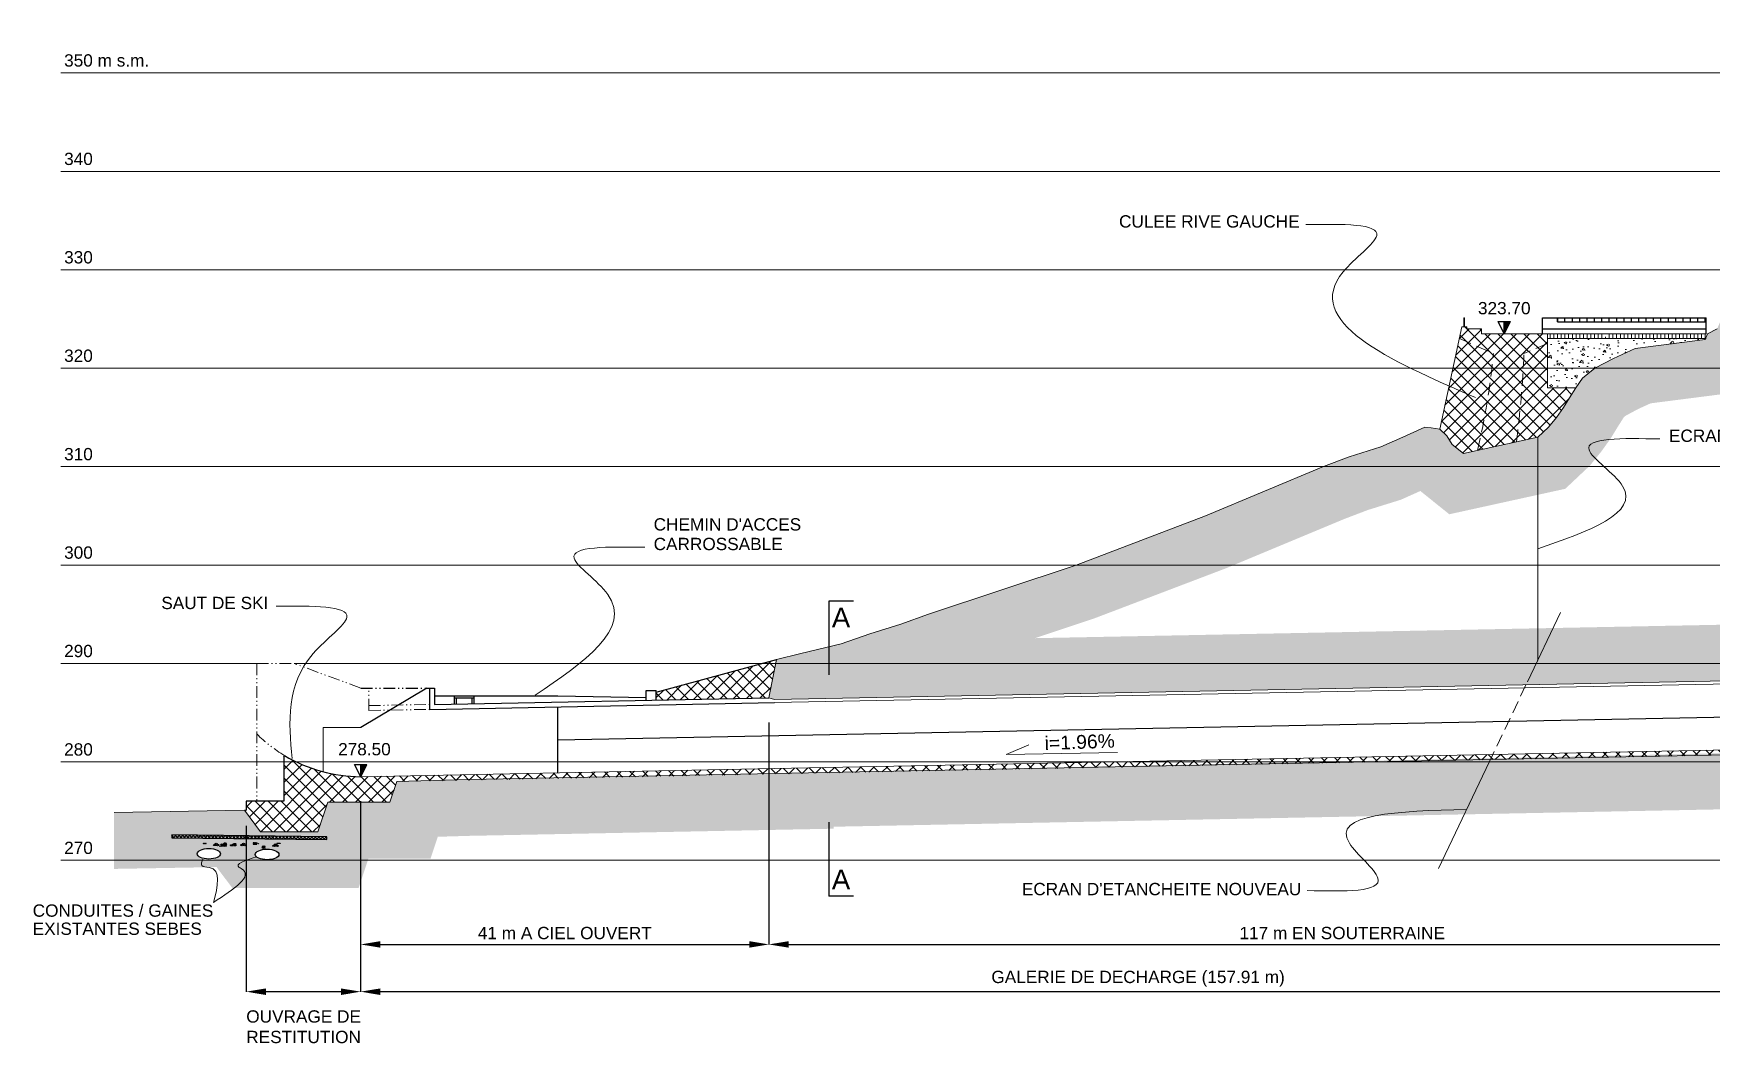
# Model space of a CAD drawing. Extents: x 63271 to 63622, y 108539 to 108756.
# Drawn here: x 63281.8 to 63452.2, y 108651.9 to 108755.7 of the extents above; entities that cross this region are included whole.
import ezdxf
from ezdxf.enums import TextEntityAlignment as Align

# ---------------------------------------------------------------- set-up
doc = ezdxf.new("R2010")
doc.units = 0
doc.header["$MEASUREMENT"] = 0
doc.header["$PDMODE"] = 3
for name, pattern in [('ACAD_ISO12W100', [21, 12, -3, 0, -3, 0, -3]), ('NASCOSTA', [9.525, 6.35, -3.175]), ('TRATTEGGIATA2', [0.375, 0.25, -0.125])]:
    doc.linetypes.add(name, pattern=pattern)
for name, color, linetype in [('Conduite 1000', 170, 'Continuous'), ('coordinate', 2, 'Continuous'), ('DIME', 6, 'Continuous'), ('LIN010CO', 2, 'Continuous'), ('LIN018CO', 6, 'Continuous'), ('LIN018TR', 6, 'NASCOSTA'), ('LIN025CO', 7, 'Continuous'), ('LIN035CO', 1, 'Continuous'), ('LIN050CO', 3, 'Continuous'), ('LIN07CO', 4, 'Continuous'), ('sezioni', 6, 'Continuous'), ('TEXT035', 1, 'Continuous'), ('TEXT050', 3, 'Continuous')]:
    doc.layers.add(name, color=color, linetype=linetype)
doc.styles.add('ARIAL', font='arial.ttf')
doc.linetypes.add('ROCCIA', pattern='A,0.25,[130,BERETTA.shx,S=0.1,R=0,X=0,Y=0],-0.2,0.25', length=0.7)
doc.dimstyles.new('500', dxfattribs={"dimscale": 5, "dimtxt": 0.25, "dimasz": 0.2, "dimexe": 0, "dimexo": 0.5, "dimgap": 0.1, "dimtad": 1, "dimzin": 0, "dimdsep": 46, "dimtxsty": 'ARIAL', "dimblk1": 'LINE', "dimblk2": 'LINE', "dimsah": 1, "dimcen": 2.5, "dimclrd": 256, "dimclre": 256, "dimclrt": 1, "dimadec": 0, "dimazin": 0, "dimtfac": 1, "dimtmove": 2, "dimatfit": 3, "dimldrblk": 'LINE', "dimfxl": 1, "dimtvp": 1, "dimtolj": 1, "dimtzin": 0, "dimarcsym": 0})

# ---------------------------------------------------------------- blocks, each defined once
blk = doc.blocks.new('*D13')
at = {"layer": 'Defpoints', "color": 0, "linetype": 'Continuous', "lineweight": 0, "transparency": 16777216}
for p in [(63472.92, 108683.34), (63315.05, 108680.24), (63315.05, 108658.4)]:
    blk.add_point(p, dxfattribs=at)
at = {"layer": 'sezioni', "linetype": 'Continuous', "lineweight": -2, "transparency": 16777216}
for p, q in [((63472.92, 108680.84), (63472.92, 108658.4)), ((63315.05, 108677.74), (63315.05, 108658.4)), ((63470.92, 108658.4), (63317.05, 108658.4))]:
    blk.add_line(p, q, dxfattribs=at)
at = {"layer": 'sezioni', "linetype": 'Continuous', "lineweight": 0, "transparency": 16777216}
for points in [[(63317.05, 108658.73), (63317.05, 108658.06), (63315.05, 108658.4)], [(63470.92, 108658.73), (63470.92, 108658.06), (63472.92, 108658.4)]]:
    blk.add_solid(points, dxfattribs=at)
at = {"layer": 'sezioni', "color": 1, "linetype": 'Continuous', "lineweight": 0, "transparency": 16777216, "insert": (63393.98, 108659.71), "char_height": 1.25, "attachment_point": 5, "style": 'ARIAL'}
blk.add_mtext('\\A1;GALERIE DE DECHARGE (157.91 m)', dxfattribs=at)
blk = doc.blocks.new('LINE')
for p, q in [((-1.6, 0), (0.45, 0)), ((0, 0.45), (0, -0.45))]:
    blk.add_line(p, q)
at = {"color": 3}
blk.add_line((-0.318, -0.318), (0.318, 0.318), dxfattribs=at)
blk = doc.blocks.new('*D14')
at = {"layer": 'Defpoints', "color": 0, "linetype": 'Continuous', "lineweight": 0, "transparency": 16777216}
for p in [(63315.05, 108680.24), (63303.44, 108677.74), (63303.44, 108658.4)]:
    blk.add_point(p, dxfattribs=at)
at = {"layer": 'sezioni', "linetype": 'Continuous', "lineweight": -2, "transparency": 16777216}
for p, q in [((63315.05, 108677.74), (63315.05, 108658.4)), ((63303.44, 108675.24), (63303.44, 108658.4)), ((63313.05, 108658.4), (63305.44, 108658.4))]:
    blk.add_line(p, q, dxfattribs=at)
at = {"layer": 'sezioni', "linetype": 'Continuous', "lineweight": 0, "transparency": 16777216}
for points in [[(63305.44, 108658.73), (63305.44, 108658.06), (63303.44, 108658.4)], [(63313.05, 108658.73), (63313.05, 108658.06), (63315.05, 108658.4)]]:
    blk.add_solid(points, dxfattribs=at)
at = {"layer": 'sezioni', "color": 1, "linetype": 'Continuous', "lineweight": 0, "transparency": 16777216, "insert": (63309.26, 108654.83), "char_height": 1.25, "attachment_point": 5, "style": 'ARIAL'}
blk.add_mtext('\\A1;OUVRAGE DE\\PRESTITUTION', dxfattribs=at)
blk = doc.blocks.new('SEZ4')
at = {"layer": 'LIN07CO'}
for p in [(0, 0), (0.5, -1.5)]:
    blk.add_line(p, (0, -1.5), dxfattribs=at)
at = {"layer": 'TEXT050', "style": 'ARIAL'}
blk.add_attdef('NOME_SEZIONE', text='', height=0.4, dxfattribs=at).set_placement((0.25, -1.162), align=Align.MIDDLE)
blk = doc.blocks.new('SEZ3')
at = {"layer": 'LIN07CO'}
for p, q in [((0, 1.5), (0, 0)), ((0.5, 1.5), (0, 1.5))]:
    blk.add_line(p, q, dxfattribs=at)
at = {"layer": 'TEXT050', "style": 'ARIAL'}
blk.add_attdef('NOME_SEZIONE', text='', height=0.4, dxfattribs=at).set_placement((0.25, 1.167), align=Align.MIDDLE)
blk = doc.blocks.new('LIVELLI1')
at = {"layer": 'LIN018CO'}
blk.add_solid([(0, 0.25), (0, 0), (0.125, 0.25)], dxfattribs=at)
at = {"layer": 'LIN035CO'}
for p, q in [((-0.125, 0.25), (0.125, 0.25)), ((0, 0), (-0.125, 0.25)), ((0, 0), (0, 0.25)), ((0, 0), (0.125, 0.25))]:
    blk.add_line(p, q, dxfattribs=at)
at = {"layer": 'TEXT035', "style": 'ARIAL'}
blk.add_attdef('VALORE', text='', height=0.25, dxfattribs=at).set_placement((0, 0.395), align=Align.CENTER)
blk = doc.blocks.new('*D47')
at = {"layer": 'Defpoints', "color": 0, "linetype": 'Continuous', "lineweight": 0, "transparency": 16777216}
for p in [(63356.5, 108688.26), (63315.05, 108680.24), (63356.5, 108663.2)]:
    blk.add_point(p, dxfattribs=at)
at = {"layer": 'sezioni', "linetype": 'Continuous', "lineweight": -2, "transparency": 16777216}
for p, q in [((63356.5, 108685.76), (63356.5, 108663.2)), ((63315.05, 108677.74), (63315.05, 108663.2)), ((63317.05, 108663.2), (63354.5, 108663.2))]:
    blk.add_line(p, q, dxfattribs=at)
at = {"layer": 'sezioni', "linetype": 'Continuous', "lineweight": 0, "transparency": 16777216}
for points in [[(63317.05, 108663.53), (63317.05, 108662.87), (63315.05, 108663.2)], [(63354.5, 108663.53), (63354.5, 108662.87), (63356.5, 108663.2)]]:
    blk.add_solid(points, dxfattribs=at)
at = {"layer": 'sezioni', "color": 1, "linetype": 'Continuous', "lineweight": 0, "transparency": 16777216, "insert": (63335.78, 108664.35), "char_height": 1.25, "attachment_point": 5, "style": 'ARIAL'}
blk.add_mtext('\\A1;41 m A CIEL OUVERT', dxfattribs=at)
blk = doc.blocks.new('*D48')
at = {"layer": 'Defpoints', "color": 0, "linetype": 'Continuous', "lineweight": 0, "transparency": 16777216}
for p in [(63356.5, 108688.26), (63472.92, 108663.2), (63472.92, 108658.4)]:
    blk.add_point(p, dxfattribs=at)
at = {"layer": 'sezioni', "linetype": 'Continuous', "lineweight": -2, "transparency": 16777216}
for p, q in [((63356.5, 108685.76), (63356.5, 108663.2)), ((63358.5, 108663.2), (63470.92, 108663.2)), ((63472.92, 108660.9), (63472.92, 108663.2))]:
    blk.add_line(p, q, dxfattribs=at)
at = {"layer": 'sezioni', "linetype": 'Continuous', "lineweight": 0, "transparency": 16777216}
for points in [[(63358.5, 108663.53), (63358.5, 108662.87), (63356.5, 108663.2)], [(63470.92, 108663.53), (63470.92, 108662.87), (63472.92, 108663.2)]]:
    blk.add_solid(points, dxfattribs=at)
at = {"layer": 'sezioni', "color": 1, "linetype": 'Continuous', "lineweight": 0, "transparency": 16777216, "insert": (63414.71, 108664.35), "char_height": 1.25, "attachment_point": 5, "style": 'ARIAL'}
blk.add_mtext('\\A1;117 m EN SOUTERRAINE', dxfattribs=at)

msp = doc.modelspace()

# ---------------------------------------------------------------- hatches: boundary and pattern name
at = {"layer": 'DIME', "linetype": 'Continuous', "lineweight": 0}
h = msp.add_hatch(dxfattribs=at)
h.set_pattern_fill('ANSI31', color=256, scale=3, angle=45, style=0)
h.set_pattern_definition([(90, (62967.07136, 108556.53825), (-0.375, -6e-17), [])])
h.paths.add_polyline_path([(63451.66941, 108725.2435), (63441.62333, 108725.2435), (63441.62333, 108724.9435), (63441.20884, 108724.9435), (63441.20884, 108725.2435), (63435.55353, 108725.2435), (63435.55353, 108724.7435), (63451.66941, 108724.7435)])
at = {"layer": 'LIN010CO', "linetype": 'Continuous', "lineweight": 0}
h = msp.add_hatch(dxfattribs=at)
h.set_pattern_fill('AR-CONC', color=256, scale=0.6, style=0)
h.set_pattern_definition([(50, (0, 0), (4.3035611, -0.37651281), [0.45, -4.95]), (355, (0, 0), (-0.832508, 4.5131528), [0.36, -3.96]), (100.4514, (0.3586, -0.0314), (3.47105629, 4.13663725), [0.38244114, -4.20685267]), (46.1842, (0, 1.2), (6.4034463, -0.99311409), [0.675, -7.425]), (96.6356, (0.5336, 1.117), (5.60797623, 5.84470723), [0.57366173, -6.310278]), (351.1842, (0, 1.2), (5.60797167, 5.8447116), [0.54, -5.94]), (21, (0.6, 0.9), (3.58144231, -2.41571334), [0.45, -4.95]), (326, (0.6, 0.9), (1.45989199, 4.35090027), [0.36, -3.96]), (71.4514, (0.8985, 0.6987), (5.04133577, 1.93518298), [0.38244114, -4.20685267]), (37.5, (0, 0), (0.072959132, 1.997363123), [0, -3.912, 0, -4.02, 0, -3.975]), (7.5, (0, 0), (1.578417225, 2.36647027), [0, -2.292, 0, -3.822, 0, -1.515]), (327.5, (-1.338, 0), (3.202934617, -0.13532923), [0, -1.5, 0, -4.68, 0, -6.21]), (317.5, (-1.938, 0), (3.499117016, 0.600629894), [0, -1.95, 0, -3.108, 0, -4.41])])
edge = h.paths.add_edge_path(flags=16)
edge.add_line((63581.62375, 108730.58752), (63582.17831, 108728.03779))
edge.add_line((63582.17831, 108728.03779), (63578.32291, 108725.31956))
edge.add_line((63578.32291, 108725.31956), (63512.43237, 108721.66922))
edge.add_line((63512.43237, 108721.66922), (63512.43237, 108724.97339))
edge.add_line((63512.43237, 108724.97339), (63490.07911, 108724.97339))
edge.add_line((63490.07911, 108724.97339), (63473.51077, 108696.27619))
edge.add_arc((63472.64759, 108696.77455), 0.99672, 315.3816634, 330, ccw=False)
edge.add_line((63473.35705, 108696.07448), (63383.50521, 108694.31338))
edge.add_line((63383.50521, 108694.31338), (63389.60609, 108696.34972))
edge.add_line((63389.60609, 108696.34972), (63402.93126, 108701.42405))
edge.add_line((63402.93126, 108701.42405), (63414.92328, 108706.42488))
edge.add_line((63414.92328, 108706.42488), (63417.29421, 108707.32982))
edge.add_line((63417.29421, 108707.32982), (63420.66018, 108708.37841))
edge.add_line((63420.66018, 108708.37841), (63422.6409, 108709.26662))
edge.add_line((63422.6409, 108709.26662), (63425.57762, 108706.9026))
edge.add_line((63425.57762, 108706.9026), (63437.35658, 108709.49087))
edge.add_line((63437.35658, 108709.49087), (63439.84815, 108711.84142))
edge.add_line((63439.84815, 108711.84142), (63441.00183, 108713.2657))
edge.add_line((63441.00183, 108713.2657), (63441.94453, 108714.57501))
edge.add_line((63441.94453, 108714.57501), (63442.64678, 108715.72624))
edge.add_line((63442.64678, 108715.72624), (63443.20132, 108716.60647))
edge.add_line((63443.20132, 108716.60647), (63443.32118, 108716.78274))
edge.add_line((63443.32118, 108716.78274), (63443.50582, 108716.92698))
edge.add_line((63443.50582, 108716.92698), (63444.77739, 108717.60697))
edge.add_line((63444.77739, 108717.60697), (63446.02347, 108718.17337))
edge.add_line((63446.02347, 108718.17337), (63455.57371, 108719.39626))
edge.add_line((63455.57371, 108719.39626), (63456.29471, 108721.12308))
edge.add_line((63456.29471, 108721.12308), (63457.20038, 108721.59478))
edge.add_line((63457.20038, 108721.59478), (63458.43083, 108724.39125))
edge.add_line((63458.43083, 108724.39125), (63458.98951, 108724.63415))
edge.add_line((63458.98951, 108724.63415), (63460.79228, 108725.70088))
edge.add_line((63460.79228, 108725.70088), (63462.59166, 108726.58293))
edge.add_line((63462.59166, 108726.58293), (63473.51574, 108731.7358))
edge.add_line((63473.51574, 108731.7358), (63481.36271, 108736.88473))
edge.add_line((63481.36271, 108736.88473), (63489.63709, 108741.79242))
edge.add_line((63489.63709, 108741.79242), (63493.76551, 108744.14257))
edge.add_line((63493.76551, 108744.14257), (63504.75548, 108745.06223))
edge.add_line((63504.75548, 108745.06223), (63510.47167, 108746.14896))
edge.add_line((63510.47167, 108746.14896), (63514.78117, 108747.22904))
edge.add_line((63514.78117, 108747.22904), (63517.98935, 108748.23159))
edge.add_line((63517.98935, 108748.23159), (63521.5515, 108749.13569))
edge.add_line((63521.5515, 108749.13569), (63526.63705, 108749.99184))
edge.add_line((63526.63705, 108749.99184), (63544.23818, 108749.05561))
edge.add_line((63544.23818, 108749.05561), (63547.47005, 108748.22693))
edge.add_line((63547.47005, 108748.22693), (63553.56016, 108746.38702))
edge.add_line((63553.56016, 108746.38702), (63563.46368, 108741.67554))
edge.add_line((63563.46368, 108741.67554), (63571.7362, 108736.85473))
edge.add_line((63571.7362, 108736.85473), (63579.50624, 108731.89301))
edge.add_line((63579.50624, 108731.89301), (63581.62375, 108730.58752))
edge = h.paths.add_edge_path()
edge.add_line((63357.27521, 108692.13547), (63359.74988, 108692.7435))
edge.add_line((63359.74988, 108692.7435), (63363.84988, 108693.7435))
edge.add_line((63363.84988, 108693.7435), (63366.75988, 108694.7435))
edge.add_line((63366.75988, 108694.7435), (63369.88988, 108695.7435))
edge.add_line((63369.88988, 108695.7435), (63372.69988, 108696.7435))
edge.add_line((63372.69988, 108696.7435), (63387.67988, 108701.7435))
edge.add_line((63387.67988, 108701.7435), (63400.80988, 108706.7435))
edge.add_line((63400.80988, 108706.7435), (63412.79988, 108711.7435))
edge.add_line((63412.79988, 108711.7435), (63415.41988, 108712.7435))
edge.add_line((63415.41988, 108712.7435), (63418.62988, 108713.7435))
edge.add_line((63418.62988, 108713.7435), (63420.85988, 108714.7435))
edge.add_line((63420.85988, 108714.7435), (63423.08988, 108715.7435))
edge.add_line((63423.08988, 108715.7435), (63423.7433, 108715.67625))
edge.add_line((63423.7433, 108715.67625), (63424.60723, 108715.5388))
edge.add_line((63424.60723, 108715.5388), (63425.33372, 108714.87123))
edge.add_line((63425.33372, 108714.87123), (63425.88349, 108714.00731))
edge.add_line((63425.88349, 108714.00731), (63427.02988, 108713.08448))
edge.add_line((63427.02988, 108713.08448), (63434.57988, 108714.7435))
edge.add_line((63434.57988, 108714.7435), (63435.63988, 108715.7435))
edge.add_line((63435.63988, 108715.7435), (63436.44988, 108716.7435))
edge.add_line((63436.44988, 108716.7435), (63437.16988, 108717.7435))
edge.add_line((63437.16988, 108717.7435), (63437.77988, 108718.7435))
edge.add_line((63437.77988, 108718.7435), (63438.40988, 108719.7435))
edge.add_line((63438.40988, 108719.7435), (63439.08988, 108720.7435))
edge.add_line((63439.08988, 108720.7435), (63440.36988, 108721.7435))
edge.add_line((63440.36988, 108721.7435), (63442.23988, 108722.7435))
edge.add_line((63442.23988, 108722.7435), (63444.43988, 108723.7435))
edge.add_line((63444.43988, 108723.7435), (63451.56449, 108724.65579))
edge.add_line((63451.56449, 108724.65579), (63451.80988, 108725.2435))
edge.add_line((63451.80988, 108725.2435), (63452.76988, 108725.7435))
edge.add_line((63452.76988, 108725.7435), (63453.20988, 108726.7435))
edge.add_line((63453.20988, 108726.7435), (63453.63988, 108727.7435))
edge.add_line((63453.63988, 108727.7435), (63454.07988, 108728.7435))
edge.add_line((63454.07988, 108728.7435), (63456.37988, 108729.7435))
edge.add_line((63456.37988, 108729.7435), (63458.06988, 108730.7435))
edge.add_line((63458.06988, 108730.7435), (63460.10988, 108731.7435))
edge.add_line((63460.10988, 108731.7435), (63470.70988, 108736.7435))
edge.add_line((63470.70988, 108736.7435), (63478.32988, 108741.7435))
edge.add_line((63478.32988, 108741.7435), (63486.75988, 108746.7435))
edge.add_line((63486.75988, 108746.7435), (63492.02988, 108749.7435))
edge.add_line((63492.02988, 108749.7435), (63503.97988, 108750.7435))
edge.add_line((63503.97988, 108750.7435), (63509.23988, 108751.7435))
edge.add_line((63509.23988, 108751.7435), (63513.22988, 108752.7435))
edge.add_line((63513.22988, 108752.7435), (63516.42988, 108753.7435))
edge.add_line((63516.42988, 108753.7435), (63520.36988, 108754.7435))
edge.add_line((63520.36988, 108754.7435), (63526.30988, 108755.7435))
edge.add_line((63526.30988, 108755.7435), (63545.10988, 108754.7435))
edge.add_line((63545.10988, 108754.7435), (63549.00988, 108753.7435))
edge.add_line((63549.00988, 108753.7435), (63555.62988, 108751.7435))
edge.add_line((63555.62988, 108751.7435), (63566.13988, 108746.7435))
edge.add_line((63566.13988, 108746.7435), (63574.71988, 108741.7435))
edge.add_line((63574.71988, 108741.7435), (63582.54988, 108736.7435))
edge.add_line((63582.54988, 108736.7435), (63586.70157, 108734.18388))
edge.add_line((63586.70157, 108734.18388), (63587.66735, 108729.7435))
edge.add_line((63587.66735, 108729.7435), (63589.82735, 108729.7435))
edge.add_line((63589.82735, 108729.7435), (63590.45053, 108726.86381))
edge.add_line((63590.45053, 108726.86381), (63580.27988, 108719.69304))
edge.add_line((63580.27988, 108719.69304), (63506.70622, 108715.61706))
edge.add_line((63506.70622, 108715.61706), (63506.70622, 108719.24724))
edge.add_line((63506.70622, 108719.24724), (63493.3851, 108719.24724))
edge.add_line((63493.3851, 108719.24724), (63478.46976, 108693.41311))
edge.add_arc((63472.64759, 108696.77455), 6.72287, 271.1457628, 330, ccw=False)
edge.add_line((63472.78202, 108690.05302), (63472.77636, 108690.33584))
edge.add_line((63472.77636, 108690.33584), (63357.05354, 108688.06767))
edge.add_line((63357.05354, 108688.06767), (63356.49949, 108688.25685))
edge.add_line((63356.49949, 108688.25685), (63357.27521, 108692.13547))
at = {"layer": 'LIN010CO', "lineweight": 0}
h = msp.add_hatch(dxfattribs=at)
h.set_pattern_fill('ANSI37', color=256, scale=7.5, angle=270, style=0)
h.paths.add_polyline_path([(63435.55353, 108724.2435), (63433.15367, 108723.2435, -0.024032044), (63432.38598, 108714.26142), (63434.57988, 108714.7435), (63435.63988, 108715.7435), (63436.44988, 108716.7435), (63437.16988, 108717.7435), (63437.77988, 108718.7435), (63438.40988, 108719.7435), (63435.55353, 108719.7435)])
h.paths.add_polyline_path([(63433.15367, 108723.2435), (63435.55353, 108724.2435), (63435.55353, 108725.2435), (63428.86002, 108725.2435), (63428.86002, 108725.7435), (63427.36002, 108725.7435), (63427.36002, 108725.9435), (63426.86002, 108725.9435), (63426.60058, 108724.74525), (63430.05379, 108723.2435, -0.035672971), (63428.44442, 108713.39531), (63432.38598, 108714.26142, 0.024032044)])
h.paths.add_polyline_path([(63430.05379, 108723.2435), (63426.60058, 108724.74525), (63424.60723, 108715.5388), (63425.33372, 108714.87123), (63425.88349, 108714.00731), (63427.02988, 108713.08448), (63428.44442, 108713.39531, 0.035672971)])
at = {"layer": 'LIN010CO', "linetype": 'Continuous', "lineweight": 0}
h = msp.add_hatch(dxfattribs=at)
h.set_pattern_fill('AR-CONC', color=256, scale=0.6, style=0)
h.set_pattern_definition([(50, (0, 0), (4.3035611, -0.37651281), [0.45, -4.95]), (355, (0, 0), (-0.832508, 4.5131528), [0.36, -3.96]), (100.4514, (0.3586, -0.0314), (3.47105629, 4.13663725), [0.38244114, -4.20685267]), (46.1842, (0, 1.2), (6.4034463, -0.99311409), [0.675, -7.425]), (96.6356, (0.5336, 1.117), (5.60797623, 5.84470723), [0.57366173, -6.310278]), (351.1842, (0, 1.2), (5.60797167, 5.8447116), [0.54, -5.94]), (21, (0.6, 0.9), (3.58144231, -2.41571334), [0.45, -4.95]), (326, (0.6, 0.9), (1.45989199, 4.35090027), [0.36, -3.96]), (71.4514, (0.8985, 0.6987), (5.04133577, 1.93518298), [0.38244114, -4.20685267]), (37.5, (0, 0), (0.072959132, 1.997363123), [0, -3.912, 0, -4.02, 0, -3.975]), (7.5, (0, 0), (1.578417225, 2.36647027), [0, -2.292, 0, -3.822, 0, -1.515]), (327.5, (-1.338, 0), (3.202934617, -0.13532923), [0, -1.5, 0, -4.68, 0, -6.21]), (317.5, (-1.938, 0), (3.499117016, 0.600629894), [0, -1.95, 0, -3.108, 0, -4.41])])
edge = h.paths.add_edge_path()
edge.add_line((63618.12375, 108711.07409), (63609.05335, 108717.7435))
edge.add_line((63609.05335, 108717.7435), (63606.65503, 108717.7435))
edge.add_line((63606.65503, 108717.7435), (63606.65503, 108715.9435))
edge.add_line((63606.65503, 108715.9435), (63605.35888, 108715.9435))
edge.add_line((63605.35888, 108715.9435), (63601.26041, 108715.69359))
edge.add_line((63601.26041, 108715.69359), (63592.97117, 108715.18364))
edge.add_line((63592.97117, 108715.18364), (63590.35378, 108714.94416))
edge.add_line((63590.35378, 108714.94416), (63586.37994, 108713.75201))
edge.add_line((63586.37994, 108713.75201), (63585.57176, 108714.26785))
edge.add_line((63585.57176, 108714.26785), (63580.33199, 108712.69592))
edge.add_line((63580.33199, 108712.69592), (63506.99246, 108708.63596))
edge.add_arc((63508.13795, 108686.56565), 22.10001, 92.9710993, 149.9999952)
edge.add_line((63488.99879, 108697.61566), (63483.28697, 108687.72251))
edge.add_line((63483.28697, 108687.72251), (63483.28697, 108685.57272))
edge.add_line((63483.28697, 108685.57272), (63480.60465, 108685.57272))
edge.add_line((63480.60465, 108685.57272), (63480.60465, 108683.61632))
edge.add_line((63480.60465, 108683.61632), (63476.60465, 108683.61632))
edge.add_line((63476.60465, 108683.61632), (63476.60465, 108683.0373))
edge.add_line((63476.60465, 108683.0373), (63472.92233, 108683.0373))
edge.add_line((63472.92233, 108683.0373), (63357.06334, 108680.56642))
edge.add_line((63357.06334, 108680.56642), (63326.05354, 108679.95863))
edge.add_line((63326.05354, 108679.95863), (63318.72021, 108679.74313))
edge.add_line((63318.72021, 108679.74313), (63318.02021, 108677.64313))
edge.add_line((63318.02021, 108677.64313), (63311.71021, 108677.64313))
edge.add_line((63311.71021, 108677.64313), (63310.71021, 108674.64313))
edge.add_line((63310.71021, 108674.64313), (63304.89354, 108674.64313))
edge.add_line((63304.89354, 108674.64313), (63303.25139, 108676.83266))
edge.add_line((63303.25139, 108676.83266), (63290.0235, 108676.59973))
edge.add_line((63290.0235, 108676.59973), (63290.0235, 108670.87268))
edge.add_line((63290.0235, 108670.87268), (63300.42629, 108671.05587))
edge.add_line((63300.42629, 108671.05587), (63302.03046, 108668.91697))
edge.add_line((63302.03046, 108668.91697), (63314.83739, 108668.91697))
edge.add_line((63314.83739, 108668.91697), (63315.83739, 108671.91697))
edge.add_line((63315.83739, 108671.91697), (63322.14739, 108671.91697))
edge.add_line((63322.14739, 108671.91697), (63322.88738, 108674.13696))
edge.add_line((63322.88738, 108674.13696), (63326.19375, 108674.23413))
edge.add_line((63326.19375, 108674.23413), (63363.0714, 108674.95693))
edge.add_line((63363.0714, 108674.95693), (63363.0616, 108675.15677))
edge.add_line((63363.0616, 108675.15677), (63472.97844, 108677.31114))
edge.add_line((63472.97844, 108677.31114), (63482.33081, 108677.31114))
edge.add_line((63482.33081, 108677.31114), (63482.33081, 108677.89017))
edge.add_line((63482.33081, 108677.89017), (63486.33081, 108677.89017))
edge.add_line((63486.33081, 108677.89017), (63486.33081, 108679.84656))
edge.add_line((63486.33081, 108679.84656), (63489.01313, 108679.84656))
edge.add_line((63489.01313, 108679.84656), (63489.01313, 108686.18819))
edge.add_line((63489.01313, 108686.18819), (63493.95778, 108694.75258))
edge.add_arc((63508.13795, 108686.56565), 16.37385, 92.9391534, 149.9999952, ccw=False)
edge.add_line((63507.29838, 108702.91797), (63581.32675, 108707.01607))
edge.add_line((63581.32675, 108707.01607), (63584.70329, 108708.02903))
edge.add_line((63584.70329, 108708.02903), (63585.51147, 108707.51319))
edge.add_line((63585.51147, 108707.51319), (63591.44827, 108709.29423))
edge.add_line((63591.44827, 108709.29423), (63593.40793, 108709.47353))
edge.add_line((63593.40793, 108709.47353), (63601.61047, 108709.97815))
edge.add_line((63601.61047, 108709.97815), (63605.53329, 108710.21734))
edge.add_line((63605.53329, 108710.21734), (63609.62274, 108710.21734))
edge.add_line((63609.62274, 108710.21734), (63618.12375, 108703.9666))
edge.add_line((63618.12375, 108703.9666), (63618.12375, 108711.07409))
h.paths.add_polyline_path([(63299.30553, 108671.82355), (63299.52091, 108671.80541), (63299.74001, 108671.80541), (63299.95539, 108671.82355), (63300.1597, 108671.85922), (63300.34599, 108671.91119), (63300.50791, 108671.9777), (63300.63995, 108672.05649), (63300.73762, 108672.14486), (63300.79758, 108672.23982), (63300.81779, 108672.33813), (63300.79758, 108672.43643), (63300.73762, 108672.53139), (63300.63995, 108672.61977), (63300.50791, 108672.69855), (63300.34599, 108672.76507), (63300.1597, 108672.81704), (63299.95539, 108672.8527), (63299.74001, 108672.87085), (63299.52091, 108672.87085), (63299.30553, 108672.8527), (63299.10122, 108672.81704), (63298.91493, 108672.76507), (63298.75301, 108672.69855), (63298.62097, 108672.61977), (63298.52331, 108672.53139), (63298.46334, 108672.43643), (63298.44313, 108672.33813), (63298.46334, 108672.23982), (63298.52331, 108672.14486), (63298.62097, 108672.05649), (63298.75301, 108671.9777), (63298.91493, 108671.91119), (63299.10122, 108671.85922)], flags=0)
h.paths.add_polyline_path([(63305.88187, 108671.82355), (63306.08964, 108671.85922), (63306.27908, 108671.91119), (63306.44374, 108671.9777), (63306.57802, 108672.05649), (63306.67734, 108672.14486), (63306.73831, 108672.23982), (63306.75887, 108672.33813), (63306.73831, 108672.43643), (63306.67734, 108672.53139), (63306.57802, 108672.61977), (63306.44374, 108672.69855), (63306.27908, 108672.76507), (63306.08964, 108672.81704), (63305.88187, 108672.8527), (63305.66285, 108672.87085), (63305.44003, 108672.87085), (63305.22101, 108672.8527), (63305.01324, 108672.81704), (63304.8238, 108672.76507), (63304.65914, 108672.69855), (63304.52486, 108672.61977), (63304.42554, 108672.53139), (63304.36457, 108672.43643), (63304.34401, 108672.33813), (63304.36457, 108672.23982), (63304.42554, 108672.14486), (63304.52486, 108672.05649), (63304.65914, 108671.9777), (63304.8238, 108671.91119), (63305.01324, 108671.85922), (63305.22101, 108671.82355), (63305.44003, 108671.80541), (63305.66285, 108671.80541)], flags=0)
at = {"layer": 'LIN010CO', "lineweight": 0}
h = msp.add_hatch(dxfattribs=at)
h.set_pattern_fill('ANSI37', color=256, scale=7.5, angle=270, style=0)
h.paths.add_polyline_path([(63357.19682, 108691.7435), (63355.82476, 108691.7435), (63345.05354, 108688.83266), (63345.05354, 108688.03251), (63356.49949, 108688.25685)])
h.paths.add_polyline_path([(63357.27521, 108692.13547), (63355.82476, 108691.7435), (63357.19682, 108691.7435)])
h = msp.add_hatch(dxfattribs=at)
h.set_pattern_fill('ANSI37', color=256, scale=7.5, angle=270, style=0)
h.paths.add_polyline_path([(63472.91633, 108683.33725), (63472.91633, 108682.83724), (63318.72021, 108679.74313), (63318.02021, 108677.64313), (63311.71021, 108677.64313), (63310.71021, 108674.64313), (63304.89354, 108674.64313), (63303.25139, 108676.83266), (63303.44354, 108676.8475), (63303.44354, 108677.74313), (63307.24829, 108677.74313), (63307.24829, 108682.25679), (63307.32632, 108682.38661), (63308.51519, 108681.74313), (63309.53994, 108681.29713), (63310.78636, 108680.85734), (63312.00835, 108680.53971), (63313.54805, 108680.29538), (63315.05354, 108680.24313), (63335.05354, 108680.63513), (63472.91633, 108683.33724), (63472.91633, 108682.83724)])
at = {"layer": 'LIN010CO'}
h = msp.add_hatch(dxfattribs=at)
h.set_pattern_fill('ANSI37', color=256, scale=0.08, style=0)
h.set_pattern_definition([(45, (63071.39624, 108459.81437), (-0.17960512, 0.17960512), []), (135, (63071.39624, 108459.81437), (-0.17960512, -0.17960512), [])])
h.paths.add_polyline_path([(63295.88154, 108674.34313), (63295.88154, 108674.04313), (63311.6188, 108673.84313), (63311.6188, 108674.14313)])
at = {"layer": 'LIN018CO'}
h = msp.add_hatch(dxfattribs=at)
h.set_pattern_fill('ANSI31', color=256, scale=6, angle=45, style=0)
h.set_pattern_definition([(90, (62967.0714, 108556.53825), (-0.75, -1e-16), [])])
h.paths.add_polyline_path([(63451.66941, 108726.8435), (63436.55353, 108726.8435), (63436.55353, 108726.4435), (63451.66941, 108726.4435)])
at = {"layer": 'LIN018CO', "linetype": 'Continuous', "lineweight": 0}
h = msp.add_hatch(dxfattribs=at)
h.set_pattern_fill('AR-CONC', color=256, scale=0.3, style=0)
h.set_pattern_definition([(50, (0, 0), (2.151780548, -0.188256405), [0.225, -2.475]), (355, (0, 0), (-0.416254, 2.2565764), [0.18, -1.98]), (100.4514, (0.1793, -0.0157), (1.735528145, 2.068318626), [0.19122057, -2.103426336]), (46.1842, (0, 0.6), (3.201723146, -0.496557043), [0.3375, -3.7125]), (96.6356, (0.2668, 0.5586), (2.80398812, 2.92235361), [0.28683086, -3.155139]), (351.1842, (0, 0.6), (2.803985835, 2.9223558), [0.27, -2.97]), (21, (0.3, 0.45), (1.790721156, -1.207856672), [0.225, -2.475]), (326, (0.3, 0.45), (0.729945996, 2.175450135), [0.18, -1.98]), (71.4514, (0.4492, 0.3493), (2.520667886, 0.96759149), [0.19122057, -2.103426336]), (37.5, (0, 0), (0.036479566, 0.9986815615), [0, -1.956, 0, -2.01, 0, -1.9875]), (7.5, (0, 0), (0.789208612, 1.183235136), [0, -1.146, 0, -1.911, 0, -0.7575]), (327.5, (-0.669, 0), (1.6014673085, -0.067664615), [0, -0.75, 0, -2.34, 0, -3.105]), (317.5, (-0.969, 0), (1.749558508, 0.300314947), [0, -0.975, 0, -1.554, 0, -2.205])])
h.paths.add_polyline_path([(63440.36988, 108721.7435), (63442.23988, 108722.7435), (63444.43988, 108723.7435), (63451.56449, 108724.65579), (63451.60111, 108724.7435), (63435.55353, 108724.7435), (63435.55353, 108721.7435)])
h.paths.add_polyline_path([(63438.40988, 108719.7435), (63439.08988, 108720.7435), (63440.36988, 108721.7435), (63435.55353, 108721.7435), (63435.55353, 108719.7435)])

# ---------------------------------------------------------------- linework, layer by layer
at = {"layer": 'Conduite 1000', "linetype": 'Continuous', "ltscale": 1.5}
for centre, major_axis, ratio in [((63299.63365, 108672.40854), (1.18733, 0.00084), 0.450588956), ((63305.55223, 108672.33813), (1.20731, -0.00179), 0.443133032)]:
    msp.add_ellipse(centre, major_axis=major_axis, ratio=ratio, dxfattribs=at)
at = {"layer": 'DIME', "linetype": 'Continuous', "lineweight": 0}
for p, q in [((63427.06002, 108725.9435), (63427.06002, 108726.8435)), ((63427.06002, 108726.8435), (63427.11002, 108726.8435)), ((63427.06002, 108726.1435), (63427.11002, 108726.1435)), ((63427.11002, 108725.9435), (63427.11002, 108726.8435))]:
    msp.add_line(p, q, dxfattribs=at)
at = {"layer": 'LIN010CO', "linetype": 'Continuous', "lineweight": 0}
for p, q in [((63284.61516, 108751.7435), (63621.69783, 108751.7435)), ((63284.61516, 108741.7435), (63621.69783, 108741.7435)), ((63284.61516, 108731.7435), (63621.69783, 108731.7435)), ((63284.61516, 108721.7435), (63504.9629, 108721.7435)), ((63284.61516, 108711.7435), (63510.36618, 108711.7435)), ((63284.61516, 108701.7435), (63501.80217, 108701.7435)), ((63284.61516, 108691.7435), (63304.50354, 108691.7435)), ((63308.30254, 108691.7435), (63621.69783, 108691.7435)), ((63284.61516, 108681.7435), (63405.24822, 108681.7435)), ((63297.73481, 108681.74313), (63405.24823, 108681.74313)), ((63405.24822, 108681.7435), (63477.24472, 108681.7435)), ((63284.61516, 108671.7435), (63621.69783, 108671.7435))]:
    msp.add_line(p, q, dxfattribs=at)
at = {"layer": 'LIN018CO'}
for p, q in [((63435.05353, 108726.8435), (63451.66941, 108726.8435)), ((63435.05353, 108725.7435), (63435.05353, 108726.8435)), ((63436.55353, 108726.8435), (63436.55353, 108726.4435)), ((63436.55353, 108726.4435), (63451.66941, 108726.4435)), ((63451.66941, 108725.2435), (63451.66941, 108726.8435)), ((63435.05353, 108725.7435), (63451.66941, 108725.7435)), ((63435.05353, 108725.2435), (63435.05353, 108725.7435)), ((63321.75354, 108689.24313), (63315.05354, 108685.24313)), ((63321.75354, 108689.24313), (63322.07354, 108689.24313)), ((63335.05354, 108680.63513), (63335.05354, 108687.33641)), ((63472.84985, 108686.66157), (63335.05354, 108683.96109))]:
    msp.add_line(p, q, dxfattribs=at)
at = {"layer": 'LIN018CO', "lineweight": 0}
for p, q in [((63311.25354, 108685.24313), (63315.05354, 108685.24313)), ((63311.25354, 108680.73244), (63311.25354, 108685.24313))]:
    msp.add_line(p, q, dxfattribs=at)
at = {"layer": 'LIN018CO', "linetype": 'Continuous', "lineweight": 0}
for points in [[(63411.0291, 108736.32978), (63418.2136, 108735.21639), (63414.80059, 108731.53157), (63428.23772, 108718.74942)], [(63446.95071, 108714.55558), (63439.76621, 108713.44219), (63443.17922, 108709.75737), (63434.55353, 108703.39914)], [(63343.90978, 108703.55625), (63336.72528, 108702.44287), (63340.13829, 108698.75804), (63332.75209, 108688.51332)], [(63306.47463, 108697.56536), (63313.65913, 108696.45197), (63310.24612, 108692.76715), (63308.10106, 108682.07639)], [(63411.1557, 108668.67181), (63418.3402, 108669.93362), (63415.4306, 108673.47819), (63427.33879, 108676.92182)], [(63299.02475, 108671.87535), (63298.92993, 108671.21361), (63299.6604, 108671.02458), (63300.10799, 108667.47036)], [(63304.46436, 108672.11157), (63302.71672, 108671.03149), (63302.93621, 108670.90673), (63300.10799, 108667.47036)]]:
    msp.add_spline(points, degree=3, dxfattribs=at)
at = {"layer": 'LIN018TR', "lineweight": 0, "ltscale": 0.2}
for p, q in [((63426.6046, 108724.7435), (63430.05379, 108723.2435)), ((63435.55353, 108724.2435), (63433.15367, 108723.2435))]:
    msp.add_line(p, q, dxfattribs=at)
at = {"layer": 'LIN018TR', "linetype": 'ACAD_ISO12W100', "lineweight": 0, "ltscale": 0.1}
for p, q in [((63304.50354, 108691.7435), (63304.50354, 108677.74313)), ((63304.50354, 108691.7435), (63308.30254, 108691.7435)), ((63315.05354, 108689.24313), (63308.30254, 108691.7435)), ((63315.88354, 108686.96068), (63315.88354, 108689.24313)), ((63315.87374, 108687.46059), (63322.06374, 108687.58191)), ((63315.88354, 108686.96068), (63322.07354, 108687.08201))]:
    msp.add_line(p, q, dxfattribs=at)
at = {"layer": 'LIN018TR', "linetype": 'ACAD_ISO12W100', "ltscale": 0.1}
msp.add_line((63315.05354, 108689.24313), (63321.75354, 108689.24313), dxfattribs=at)
at = {"layer": 'LIN018TR', "lineweight": 0, "ltscale": 0.2}
for centre, radius, start, end in [((63360.31977, 108729.58367), 70.02164, 346.6328114, 354.8049887), ((63339.3852, 108726.734), 93.83342, 352.3614902, 357.868169)]:
    msp.add_arc(centre, radius, start, end, dxfattribs=at)
at = {"layer": 'LIN018TR', "linetype": 'ACAD_ISO12W100', "lineweight": 0, "ltscale": 0.1}
msp.add_arc((63315.05354, 108695.24313), 15, 225.3049466, 238.9926479, dxfattribs=at)
at = {"layer": 'LIN025CO'}
for p, q in [((63345.05354, 108688.83266), (63357.27521, 108692.13547)), ((63322.07354, 108687.08201), (63322.07354, 108689.24313)), ((63322.07354, 108689.24313), (63322.55354, 108689.24313)), ((63322.55354, 108689.24313), (63322.55354, 108687.59151)), ((63344.05354, 108688.01291), (63344.05354, 108689.0131)), ((63344.05354, 108689.0131), (63345.05354, 108689.0131)), ((63345.05354, 108688.03251), (63345.05354, 108689.0131)), ((63322.07354, 108687.08201), (63357.05354, 108687.76761)), ((63322.55354, 108688.44313), (63335.05354, 108688.44313)), ((63322.55354, 108687.59151), (63356.49949, 108688.25685)), ((63324.55354, 108688.44313), (63324.55354, 108687.63071)), ((63324.55354, 108688.24313), (63326.55354, 108688.24313)), ((63324.75354, 108688.24313), (63324.75354, 108687.63463)), ((63326.35354, 108688.24313), (63326.35354, 108687.66599)), ((63326.55354, 108688.44313), (63326.55354, 108687.66991)), ((63335.05354, 108688.44313), (63344.05354, 108688.30201)), ((63307.24829, 108682.25679), (63307.32632, 108682.38661)), ((63307.24829, 108682.25679), (63307.24829, 108677.74313)), ((63303.25139, 108676.83266), (63303.44354, 108676.8475)), ((63303.44354, 108677.74313), (63303.44354, 108676.8475)), ((63307.24829, 108677.74313), (63303.44354, 108677.74313))]:
    msp.add_line(p, q, dxfattribs=at)
at = {"layer": 'LIN025CO', "lineweight": 0}
for p, q in [((63357.05354, 108687.76761), (63472.48242, 108690.03002)), ((63322.06374, 108687.58191), (63322.07354, 108687.5821)), ((63357.05354, 108681.06633), (63472.91633, 108683.33724)), ((63315.05354, 108680.24313), (63357.05354, 108681.06633))]:
    msp.add_line(p, q, dxfattribs=at)
at = {"layer": 'LIN025CO', "linetype": 'Continuous', "lineweight": 0}
for p, q in [((63382.88362, 108683.4668), (63380.60179, 108682.48122)), ((63380.60179, 108682.48122), (63391.88865, 108682.70696))]:
    msp.add_line(p, q, dxfattribs=at)
at = {"layer": 'LIN025CO', "flags": 128}
msp.add_lwpolyline([(63311.6188, 108673.84313), (63311.6188, 108674.14313), (63295.88154, 108674.34313), (63295.88154, 108674.04313)], close=True, dxfattribs=at)
at = {"layer": 'LIN025CO'}
msp.add_arc((63315.05354, 108695.24313), 15, 238.9926479, 270, dxfattribs=at)
for centre, major_axis, ratio in [((63299.10498, 108673.45319), (0.04591, -0.00011), 0.435609844), ((63299.21977, 108673.45296), (0.04591, -0.00011), 0.435609843), ((63299.33455, 108673.45273), (0.04591, -0.00011), 0.435609842), ((63300.24725, 108673.29639), (0.14214, -0.00057), 0.439690586), ((63300.38939, 108673.42066), (0.14214, 0), 0.43969741), ((63300.53153, 108673.29494), (0.14214, -0.00089), 0.439688861), ((63301.00197, 108673.21629), (0.14575, -0.00297), 0.428617447), ((63301.0043, 108673.34125), (0.14576, -0.00193), 0.428742992), ((63301.29348, 108673.21139), (0.14575, 0), 0.429059649), ((63301.29581, 108673.33635), (0.14575, -0.00287), 0.428970738), ((63301.29814, 108673.46131), (0.14575, -0.00298), 0.428724408), ((63301.9615, 108673.27314), (0.14502, -0.00276), 0.430888045), ((63302.25156, 108673.26855), (0.14502, -0.00277), 0.43111156), ((63302.25388, 108673.39351), (0.14502, 0), 0.430966333), ((63303.01365, 108673.29079), (0.14491, 0), 0.431288403), ((63303.15856, 108673.41372), (0.14491, -0.00249), 0.431249318), ((63303.30347, 108673.28664), (0.14491, 0), 0.431249263), ((63304.20909, 108673.37044), (0.05989, -0.00074), 0.417358167), ((63304.21149, 108673.47037), (0.05989, -0.00074), 0.417358167), ((63304.21149, 108673.42041), (0.05989, -0.00074), 0.417358167), ((63304.21389, 108673.52033), (0.05989, -0.00074), 0.417358167), ((63304.32886, 108673.36863), (0.05989, 0), 0.417457074), ((63304.33126, 108673.46856), (0.05989, 0), 0.417457074), ((63304.33126, 108673.41859), (0.05989, 0), 0.417457074), ((63304.33365, 108673.51852), (0.05989, 0), 0.417457074), ((63304.44863, 108673.36682), (0.05988, -0.00108), 0.417413832), ((63304.45103, 108673.46674), (0.05988, -0.00108), 0.417413832), ((63304.45103, 108673.41678), (0.05988, -0.00108), 0.417413832), ((63304.45342, 108673.51671), (0.05988, -0.00108), 0.417413832), ((63304.69512, 108673.42558), (0.02994, -0.00054), 0.417413735), ((63305.2046, 108673.14439), (0.14924, -0.00306), 0.418687681), ((63306.2565, 108673.21865), (0.1524, -0.00217), 0.410068188), ((63306.40891, 108673.34187), (0.1524, 0), 0.410109601), ((63306.56132, 108673.21508), (0.1524, 0), 0.410109606), ((63306.59289, 108673.48222), (0.04877, -0.00069), 0.410068135), ((63306.71481, 108673.48079), (0.04877, -0.00069), 0.410068116), ((63306.83673, 108673.47936), (0.04877, 0), 0.410109614), ((63300.76846, 108673.17022), (0.02915, -0.00059), 0.428724691), ((63305.20221, 108673.01943), (0.14924, -0.00306), 0.418962781)]:
    msp.add_ellipse(centre, major_axis=major_axis, ratio=ratio, dxfattribs=at)
at = {"layer": 'LIN035CO', "linetype": 'Continuous', "lineweight": 0}
for p, q in [((63435.55353, 108725.2435), (63441.62333, 108725.2435)), ((63435.55353, 108724.7435), (63451.66941, 108724.7435)), ((63441.62333, 108725.2435), (63451.66941, 108725.2435))]:
    msp.add_line(p, q, dxfattribs=at)
at = {"layer": 'LIN035CO', "linetype": 'Continuous', "lineweight": 0, "flags": 128}
for points in [[(63434.55353, 108714.73771), (63434.55353, 108692.06056)], [(63436.8699, 108696.91744), (63433.5139, 108689.88069)], [(63429.99192, 108682.49592), (63424.46642, 108670.91021)]]:
    msp.add_lwpolyline(points, dxfattribs=at)
at = {"layer": 'LIN035CO', "linetype": 'TRATTEGGIATA2', "lineweight": 0, "ltscale": 5, "flags": 128}
msp.add_lwpolyline([(63433.36254, 108689.56333), (63429.99192, 108682.49592)], dxfattribs=at)
at = {"layer": 'LIN050CO', "linetype": 'Continuous', "lineweight": 0}
for p, q in [((63426.86002, 108725.9435), (63424.60723, 108715.5388)), ((63426.86002, 108725.9435), (63427.36002, 108725.9435)), ((63427.36002, 108725.9435), (63427.36002, 108725.7435)), ((63427.36002, 108725.7435), (63428.86002, 108725.7435)), ((63428.86002, 108725.7435), (63428.86002, 108725.2435)), ((63428.86002, 108725.2435), (63435.55353, 108725.2435)), ((63435.55353, 108719.7435), (63435.55353, 108725.2435)), ((63435.55353, 108719.7435), (63438.40988, 108719.7435))]:
    msp.add_line(p, q, dxfattribs=at)
at = {"layer": 'LIN050CO', "linetype": 'ROCCIA', "lineweight": 0, "ltscale": 5, "flags": 128}
for points in [[(63589.19974, 108732.6437), (63589.19974, 108732.6437), (63589.82735, 108729.7435), (63590.45053, 108726.86381), (63580.27988, 108719.69304), (63506.70622, 108715.61706), (63506.70622, 108719.24724), (63493.3851, 108719.24724), (63478.46976, 108693.41311, -0.262598047), (63472.78202, 108690.05302), (63472.77636, 108690.33584), (63357.05354, 108688.06767), (63356.49949, 108688.25685), (63357.27521, 108692.13547)], [(63290.0235, 108676.59973), (63303.25139, 108676.83266), (63304.89354, 108674.64313), (63310.71021, 108674.64313), (63311.71021, 108677.64313), (63318.02021, 108677.64313), (63318.72021, 108679.74313), (63326.05354, 108679.95863), (63357.06334, 108680.56642), (63357.06334, 108680.56642), (63472.91633, 108682.83724), (63476.60465, 108682.8373), (63476.60465, 108683.61632), (63480.60465, 108683.61632), (63480.60465, 108685.57272), (63483.28697, 108685.57272), (63483.28697, 108687.72251), (63488.99879, 108697.61566, -0.254101865), (63506.99246, 108708.63596), (63580.33199, 108712.69592), (63585.57176, 108714.26785), (63586.37994, 108713.75201), (63590.35378, 108714.94416), (63592.97117, 108715.18364), (63601.26041, 108715.69359), (63605.35888, 108715.9435), (63606.65503, 108715.9435)]]:
    msp.add_lwpolyline(points, format="xyb", dxfattribs=at)
at = {"layer": 'LIN050CO', "linetype": 'Continuous', "lineweight": 0, "flags": 128}
msp.add_lwpolyline([(63357.27521, 108692.13547), (63359.74988, 108692.7435), (63363.84988, 108693.7435), (63366.75988, 108694.7435), (63369.88988, 108695.7435), (63372.69988, 108696.7435), (63387.67988, 108701.7435), (63400.80988, 108706.7435), (63412.79988, 108711.7435), (63415.41988, 108712.7435), (63418.62988, 108713.7435), (63420.85988, 108714.7435), (63423.08988, 108715.7435), (63423.7433, 108715.67625), (63424.60723, 108715.5388), (63425.33372, 108714.87123), (63425.88349, 108714.00731), (63427.02988, 108713.08448), (63434.57988, 108714.7435), (63435.63988, 108715.7435), (63436.44988, 108716.7435), (63437.16988, 108717.7435), (63437.77988, 108718.7435), (63438.40988, 108719.7435), (63439.08988, 108720.7435), (63440.36988, 108721.7435), (63442.23988, 108722.7435), (63444.43988, 108723.7435), (63451.56449, 108724.65579), (63451.80988, 108725.2435), (63452.76988, 108725.7435)], dxfattribs=at)

# ---------------------------------------------------------------- block references
at = {"lineweight": 0, "xscale": 5, "yscale": 5, "zscale": 5}
msp.add_blockref('LIVELLI1', (63431.16056, 108725.2435), dxfattribs=at).add_auto_attribs({'VALORE': '323.70'})
ref = msp.add_blockref('LIVELLI1', (63315.05354, 108680.24313), dxfattribs=dict(xscale=5, yscale=5, zscale=5))
ref.add_attrib('VALORE', '278.50', dxfattribs={"layer": 'TEXT035', "height": 1.25, "style": 'ARIAL'}).set_placement((63315.43476, 108682.41105), align=Align.CENTER)
at = {"layer": 'LIN025CO', "xscale": 5, "yscale": 5, "zscale": 5}
for name, p in [('SEZ3', (63362.57223, 108690.57894)), ('SEZ4', (63362.57223, 108675.61217))]:
    msp.add_blockref(name, p, dxfattribs=at).add_auto_attribs({'NOME_SEZIONE': 'A'})

# ---------------------------------------------------------------- texts
at = {"layer": 'coordinate', "color": 1, "style": 'ARIAL'}
for s, p in [('350 m s.m.', (63284.94577, 108753.01201)), ('340', (63284.94577, 108743.01201)), ('330', (63284.94577, 108733.01201)), ('320', (63284.94577, 108723.01201)), ('310', (63284.94577, 108713.01201)), ('300', (63284.94577, 108703.01201)), ('290', (63284.94577, 108693.01201)), ('280', (63284.94577, 108683.01201)), ('270', (63284.94577, 108673.01201))]:
    msp.add_text(s, height=1.25, dxfattribs=at).set_placement(p, align=Align.MIDDLE_LEFT)
msp.add_text('i=1.96%', height=1.4, rotation=2.0989419, dxfattribs=at).set_placement((63391.63703, 108683.20208), align=Align.RIGHT)
at = {"layer": 'TEXT035', "lineweight": 0, "style": 'ARIAL'}
for s, p in [('CULEE RIVE GAUCHE', (63392.04605, 108736.03192)), ("ECRAN D'ETANCHEITE EXISTANT ", (63447.87737, 108714.25772)), ("CHEMIN D'ACCES", (63344.79658, 108705.25122)), ('CARROSSABLE', (63344.79658, 108703.2584)), ('SAUT DE SKI', (63294.81248, 108697.2675)), ("ECRAN D'ETANCHEITE NOUVEAU ", (63382.18004, 108668.20019)), ('CONDUITES / GAINES ', (63281.75271, 108666.0152)), ('EXISTANTES SEBES', (63281.75271, 108664.16976))]:
    msp.add_text(s, height=1.25, dxfattribs=at).set_placement(p)

# ---------------------------------------------------------------- dimensions: what is measured, and where the dimension line sits
at = {"layer": 'sezioni', "linetype": 'Continuous', "lineweight": 0}
for base, p1, p2, text, picture, middle in [((63356.49949, 108663.19938), (63315.05353, 108680.2435), (63356.49949, 108688.25685), '41 m A CIEL OUVERT', '*D47', (63335.77651, 108664.34613)), ((63472.91633, 108663.19938), (63356.49949, 108688.25685), (63472.91633, 108658.39558), '117 m EN SOUTERRAINE', '*D48', (63414.70791, 108664.34613)), ((63315.05353, 108658.39558), (63472.91633, 108683.33724), (63315.05353, 108680.2435), 'GALERIE DE DECHARGE (157.91 m)', '*D13', (63393.98493, 108659.71499))]:
    dim = msp.add_linear_dim(base=base, p1=p1, p2=p2, text=text, dimstyle='500', override={"dimasz": 0.4}, dxfattribs=at)
    dim.commit()
    dim.dimension.update_dxf_attribs({"geometry": picture, "text_midpoint": middle})
dim = msp.add_linear_dim(base=(63303.44354, 108658.39558), p1=(63315.05353, 108680.2435), p2=(63303.44354, 108677.74313), text='OUVRAGE DE\\PRESTITUTION', dimstyle='500', override={"dimasz": 0.4}, dxfattribs=at)
dim.commit()
dim.dimension.update_dxf_attribs({"geometry": '*D14', "text_midpoint": (63309.26377, 108654.82615), "dimtype": 160})

doc.saveas('drawing.dxf')
